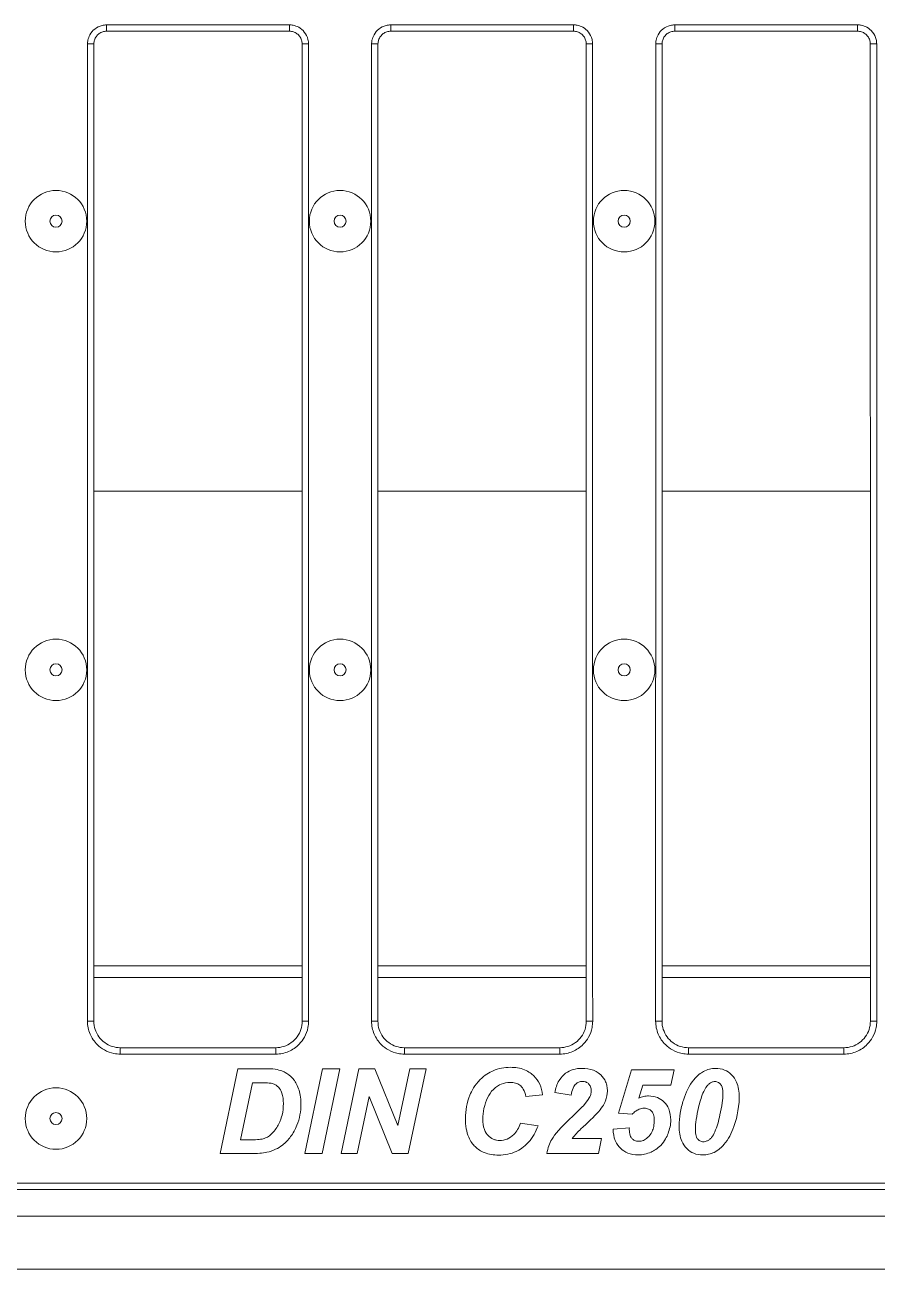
# Model space of a CAD drawing. Header units: inches. Extents: x -14 to 145, y 14 to 58.
# Drawn here: x 108.58 to 112.6, y 44.12 to 49.98 of the extents above; entities that cross this region are included whole.
import ezdxf

# ---------------------------------------------------------------- set-up
doc = ezdxf.new("R2010")
doc.units = ezdxf.units.IN
doc.header["$MEASUREMENT"] = 0
doc.layers.add('Visible (ANSI)', color=7, linetype='Continuous', lineweight=50)
doc.layers.add('Visible Narrow (ANSI)', color=7, linetype='Continuous', lineweight=35)

msp = doc.modelspace()

# ---------------------------------------------------------------- linework, layer by layer
at = {"layer": 'Visible (ANSI)', "lineweight": 0}
for p, q in [((109.82499, 49.95389), (108.96258, 49.95389)), ((111.16499, 49.95389), (110.30258, 49.95389)), ((112.50499, 49.95389), (111.64258, 49.95389)), ((109.88526, 45.49121), (108.90231, 45.49121)), ((111.22526, 45.49121), (110.24231, 45.49121)), ((112.56526, 45.49121), (111.58231, 45.49121)), ((109.76035, 45.16043), (109.02723, 45.16043)), ((111.10035, 45.16043), (110.36723, 45.16043)), ((112.44035, 45.16043), (111.70723, 45.16043)), ((109.58171, 45.06121), (109.49818, 44.66121)), ((109.68964, 45.06121), (109.58171, 45.06121)), ((109.98049, 45.06121), (109.89696, 44.66121)), ((109.97927, 44.66121), (110.06281, 45.06121)), ((110.06281, 45.06121), (109.98049, 45.06121)), ((110.15184, 45.06121), (110.0683, 44.66121)), ((110.22806, 45.06121), (110.15184, 45.06121)), ((110.3369, 44.79353), (110.22806, 45.06121)), ((110.39299, 45.06121), (110.3369, 44.79353)), ((110.38568, 44.66121), (110.46921, 45.06121)), ((110.46921, 45.06121), (110.39299, 45.06121)), ((111.43812, 45.05572), (111.37714, 44.85115)), ((111.63903, 45.05572), (111.43812, 45.05572)), ((111.6244, 44.98408), (111.63903, 45.05572)), ((109.59391, 44.72554), (109.65001, 44.99505)), ((109.65001, 44.99505), (109.69787, 44.99505)), ((111.07684, 44.94841), (111.15336, 44.93682)), ((111.47318, 44.92249), (111.49147, 44.98408)), ((111.49147, 44.98408), (111.6244, 44.98408)), ((110.14452, 44.66121), (110.20092, 44.92981)), ((110.20092, 44.92981), (110.30946, 44.66121)), ((110.93995, 44.93072), (111.01891, 44.93835)), ((111.37714, 44.85115), (111.44147, 44.84627)), ((110.99787, 44.79231), (110.91495, 44.80481)), ((111.42836, 44.78255), (111.35184, 44.77585)), ((109.63568, 44.72554), (109.59391, 44.72554)), ((111.29726, 44.73286), (111.15885, 44.73286)), ((111.28263, 44.66121), (111.29726, 44.73286)), ((109.49818, 44.66121), (109.63934, 44.66121)), ((109.89696, 44.66121), (109.97927, 44.66121)), ((110.0683, 44.66121), (110.14452, 44.66121)), ((110.30946, 44.66121), (110.38568, 44.66121)), ((111.03964, 44.66121), (111.28263, 44.66121)), ((94.70901, 44.49121), (113.35856, 44.49121)), ((140.06318, 44.36621), (44.06318, 44.36621)), ((140.06318, 44.11621), (44.06318, 44.11621))]:
    msp.add_line(p, q, dxfattribs=at)
for centre in [(108.72379, 49.05821), (110.06379, 49.05821), (111.40379, 49.05821), (108.72379, 46.94221), (110.06379, 46.94221), (111.40379, 46.94221), (108.72379, 44.82621)]:
    msp.add_circle(centre, 0.145, dxfattribs=at)
for points, knots in [([(108.90267, 49.89395), (108.90267, 49.9002), (108.90367, 49.90654), (108.90755, 49.91849), (108.91043, 49.92414), (108.91784, 49.93433), (108.92231, 49.93879), (108.93251, 49.94618), (108.93817, 49.94905), (108.95008, 49.9529), (108.95634, 49.95389), (108.96258, 49.95389)], [0, 0, 0, 0, 0.07139701, 0.07139701, 0.14279401, 0.14279401, 0.21419102, 0.21419102, 0.28558803, 0.28558803, 0.35698503, 0.35698503, 0.35698503, 0.35698503]), ([(109.82499, 49.95389), (109.83124, 49.95389), (109.83758, 49.95289), (109.84952, 49.949), (109.85517, 49.94612), (109.86535, 49.93871), (109.86981, 49.93424), (109.8772, 49.92404), (109.88007, 49.91838), (109.88392, 49.90646), (109.88491, 49.9002), (109.88491, 49.89395)], [0, 0, 0, 0, 0.07139718, 0.07139718, 0.14279436, 0.14279436, 0.21419154, 0.21419154, 0.28558872, 0.28558872, 0.3569859, 0.3569859, 0.3569859, 0.3569859]), ([(110.24267, 49.89395), (110.24267, 49.9002), (110.24367, 49.90654), (110.24755, 49.91849), (110.25043, 49.92414), (110.25784, 49.93433), (110.26231, 49.93879), (110.27251, 49.94618), (110.27817, 49.94905), (110.29008, 49.9529), (110.29634, 49.95389), (110.30258, 49.95389)], [0, 0, 0, 0, 0.07139701, 0.07139701, 0.14279401, 0.14279401, 0.21419102, 0.21419102, 0.28558803, 0.28558803, 0.35698503, 0.35698503, 0.35698503, 0.35698503]), ([(111.16499, 49.95389), (111.17124, 49.95389), (111.17758, 49.95289), (111.18952, 49.949), (111.19517, 49.94612), (111.20535, 49.93871), (111.20981, 49.93424), (111.2172, 49.92404), (111.22007, 49.91838), (111.22392, 49.90646), (111.22491, 49.9002), (111.22491, 49.89395)], [0, 0, 0, 0, 0.07139718, 0.07139718, 0.14279436, 0.14279436, 0.21419154, 0.21419154, 0.28558872, 0.28558872, 0.3569859, 0.3569859, 0.3569859, 0.3569859]), ([(111.58267, 49.89395), (111.58267, 49.9002), (111.58367, 49.90654), (111.58755, 49.91849), (111.59043, 49.92414), (111.59784, 49.93433), (111.60231, 49.93879), (111.61251, 49.94618), (111.61817, 49.94905), (111.63008, 49.9529), (111.63634, 49.95389), (111.64258, 49.95389)], [0, 0, 0, 0, 0.07139701, 0.07139701, 0.14279401, 0.14279401, 0.21419102, 0.21419102, 0.28558803, 0.28558803, 0.35698503, 0.35698503, 0.35698503, 0.35698503]), ([(112.50499, 49.95389), (112.51124, 49.95389), (112.51758, 49.95289), (112.52952, 49.949), (112.53517, 49.94612), (112.54535, 49.93871), (112.54981, 49.93424), (112.5572, 49.92404), (112.56007, 49.91838), (112.56392, 49.90646), (112.56491, 49.9002), (112.56491, 49.89395)], [0, 0, 0, 0, 0.07139718, 0.07139718, 0.14279436, 0.14279436, 0.21419154, 0.21419154, 0.28558872, 0.28558872, 0.3569859, 0.3569859, 0.3569859, 0.3569859]), ([(108.90267, 49.89395), (108.90266, 49.5867), (108.90265, 49.27946), (108.90261, 48.66497), (108.90259, 48.35772), (108.90252, 47.74323), (108.90249, 47.43598), (108.90242, 46.82149), (108.90239, 46.51425), (108.90233, 45.89976), (108.90232, 45.59251), (108.90231, 45.28527)], [-11.7060433, -11.7060433, -11.7060433, -11.7060433, -9.3648346, -9.3648346, -7.023626, -7.023626, -4.6824173, -4.6824173, -2.3412087, -2.3412087, 0, 0, 0, 0]), ([(109.88491, 49.89395), (109.88491, 49.5867), (109.88492, 49.27946), (109.88496, 48.66497), (109.88499, 48.35772), (109.88505, 47.74323), (109.88509, 47.43598), (109.88515, 46.82149), (109.88519, 46.51425), (109.88524, 45.89976), (109.88526, 45.59251), (109.88527, 45.28527)], [0, 0, 0, 0, 2.3412087, 2.3412087, 4.6824173, 4.6824173, 7.023626, 7.023626, 9.3648346, 9.3648346, 11.7060433, 11.7060433, 11.7060433, 11.7060433]), ([(110.24267, 49.89395), (110.24266, 49.5867), (110.24265, 49.27946), (110.24261, 48.66497), (110.24259, 48.35772), (110.24252, 47.74323), (110.24249, 47.43598), (110.24242, 46.82149), (110.24239, 46.51425), (110.24233, 45.89976), (110.24232, 45.59251), (110.24231, 45.28527)], [-11.7060433, -11.7060433, -11.7060433, -11.7060433, -9.3648346, -9.3648346, -7.023626, -7.023626, -4.6824173, -4.6824173, -2.3412087, -2.3412087, 0, 0, 0, 0]), ([(111.22491, 49.89395), (111.22491, 49.5867), (111.22492, 49.27946), (111.22496, 48.66497), (111.22499, 48.35772), (111.22505, 47.74323), (111.22509, 47.43598), (111.22515, 46.82149), (111.22519, 46.51425), (111.22524, 45.89976), (111.22526, 45.59251), (111.22527, 45.28527)], [0, 0, 0, 0, 2.3412087, 2.3412087, 4.6824173, 4.6824173, 7.023626, 7.023626, 9.3648346, 9.3648346, 11.7060433, 11.7060433, 11.7060433, 11.7060433]), ([(111.58267, 49.89395), (111.58266, 49.5867), (111.58265, 49.27946), (111.58261, 48.66497), (111.58259, 48.35772), (111.58252, 47.74323), (111.58249, 47.43598), (111.58242, 46.82149), (111.58239, 46.51425), (111.58233, 45.89976), (111.58232, 45.59251), (111.58231, 45.28527)], [-11.7060433, -11.7060433, -11.7060433, -11.7060433, -9.3648346, -9.3648346, -7.023626, -7.023626, -4.6824173, -4.6824173, -2.3412087, -2.3412087, 0, 0, 0, 0]), ([(112.56491, 49.89395), (112.56491, 49.5867), (112.56492, 49.27946), (112.56496, 48.66497), (112.56499, 48.35772), (112.56505, 47.74323), (112.56509, 47.43598), (112.56515, 46.82149), (112.56519, 46.51425), (112.56524, 45.89976), (112.56526, 45.59251), (112.56527, 45.28527)], [0, 0, 0, 0, 2.3412087, 2.3412087, 4.6824173, 4.6824173, 7.023626, 7.023626, 9.3648346, 9.3648346, 11.7060433, 11.7060433, 11.7060433, 11.7060433]), ([(109.02723, 45.16043), (109.01421, 45.16043), (109.00099, 45.16251), (108.97609, 45.17061), (108.96432, 45.1766), (108.94308, 45.19204), (108.93379, 45.20134), (108.91837, 45.2226), (108.91239, 45.23439), (108.90436, 45.25921), (108.90231, 45.27226), (108.90231, 45.28527)], [0, 0, 0, 0, 0.12296382, 0.12296382, 0.24592765, 0.24592765, 0.36889147, 0.36889147, 0.49185529, 0.49185529, 0.61481912, 0.61481912, 0.61481912, 0.61481912]), ([(109.88527, 45.28527), (109.88527, 45.27226), (109.88318, 45.25904), (109.87508, 45.23416), (109.86908, 45.22239), (109.85363, 45.20117), (109.84432, 45.19188), (109.82304, 45.17648), (109.81124, 45.17051), (109.78642, 45.16248), (109.77337, 45.16043), (109.76035, 45.16043)], [0, 0, 0, 0, 0.12296441, 0.12296441, 0.24592882, 0.24592882, 0.36889323, 0.36889323, 0.49185764, 0.49185764, 0.61482205, 0.61482205, 0.61482205, 0.61482205]), ([(110.36723, 45.16043), (110.35421, 45.16043), (110.34099, 45.16251), (110.31609, 45.17061), (110.30432, 45.1766), (110.28308, 45.19204), (110.27379, 45.20134), (110.25837, 45.2226), (110.25239, 45.23439), (110.24436, 45.25921), (110.24231, 45.27226), (110.24231, 45.28527)], [0, 0, 0, 0, 0.12296382, 0.12296382, 0.24592765, 0.24592765, 0.36889147, 0.36889147, 0.49185529, 0.49185529, 0.61481912, 0.61481912, 0.61481912, 0.61481912]), ([(111.22527, 45.28527), (111.22527, 45.27226), (111.22318, 45.25904), (111.21508, 45.23416), (111.20908, 45.22239), (111.19363, 45.20117), (111.18432, 45.19188), (111.16304, 45.17648), (111.15124, 45.17051), (111.12642, 45.16248), (111.11337, 45.16043), (111.10035, 45.16043)], [0, 0, 0, 0, 0.12296441, 0.12296441, 0.24592882, 0.24592882, 0.36889323, 0.36889323, 0.49185764, 0.49185764, 0.61482205, 0.61482205, 0.61482205, 0.61482205]), ([(111.70723, 45.16043), (111.69421, 45.16043), (111.68099, 45.16251), (111.65609, 45.17061), (111.64432, 45.1766), (111.62308, 45.19204), (111.61379, 45.20134), (111.59837, 45.2226), (111.59239, 45.23439), (111.58436, 45.25921), (111.58231, 45.27226), (111.58231, 45.28527)], [0, 0, 0, 0, 0.12296382, 0.12296382, 0.24592765, 0.24592765, 0.36889147, 0.36889147, 0.49185529, 0.49185529, 0.61481912, 0.61481912, 0.61481912, 0.61481912]), ([(112.56527, 45.28527), (112.56527, 45.27226), (112.56318, 45.25904), (112.55508, 45.23416), (112.54908, 45.22239), (112.53363, 45.20117), (112.52432, 45.19188), (112.50304, 45.17648), (112.49124, 45.17051), (112.46642, 45.16248), (112.45337, 45.16043), (112.44035, 45.16043)], [0, 0, 0, 0, 0.12296441, 0.12296441, 0.24592882, 0.24592882, 0.36889323, 0.36889323, 0.49185764, 0.49185764, 0.61482205, 0.61482205, 0.61482205, 0.61482205]), ([(110.86677, 45.06792), (110.85281, 45.06792), (110.83896, 45.06661), (110.81182, 45.06112), (110.79879, 45.05703), (110.76783, 45.0437), (110.74519, 45.03089), (110.69833, 44.98406), (110.68409, 44.95541), (110.66162, 44.90135), (110.65519, 44.86442), (110.65519, 44.82646)], [-0.75191843, -0.75191843, -0.75191843, -0.75191843, -0.66233958, -0.66233958, -0.57426134, -0.57426134, -0.44607059, -0.44607059, -0.28930796, -0.28930796, 0, 0, 0, 0]), ([(111.01891, 44.93835), (111.0169, 44.95556), (111.01271, 44.97243), (110.99874, 45.00291), (110.98964, 45.01599), (110.96883, 45.03647), (110.95489, 45.04775), (110.91268, 45.06467), (110.8897, 45.06792), (110.86677, 45.06792)], [-0.78876512, -0.78876512, -0.78876512, -0.78876512, -0.56001965, -0.56001965, -0.34629958, -0.34629958, -0.17466435, -0.17466435, 0, 0, 0, 0]), ([(109.74726, 45.05999), (109.74195, 45.06051), (109.7332, 45.06077), (109.71501, 45.06115), (109.70114, 45.06121), (109.68964, 45.06121)], [-0.13748309, -0.13748309, -0.13748309, -0.13748309, -0.08764678, -0.08764678, 0, 0, 0, 0]), ([(109.87897, 44.89536), (109.87897, 44.92733), (109.87368, 44.94994), (109.86051, 44.98867), (109.85047, 45.00333), (109.82823, 45.02975), (109.8142, 45.03869), (109.79368, 45.04952), (109.77585, 45.05685), (109.74726, 45.05999)], [-0.62749456, -0.62749456, -0.62749456, -0.62749456, -0.53836495, -0.53836495, -0.41401255, -0.41401255, -0.21917992, -0.21917992, 0, 0, 0, 0]), ([(111.20488, 45.06304), (111.19069, 45.06304), (111.17657, 45.06132), (111.15025, 45.05335), (111.13848, 45.04754), (111.11825, 45.03272), (111.10678, 45.0223), (111.08626, 44.98825), (111.08015, 44.96849), (111.07684, 44.94841)], [-0.64733258, -0.64733258, -0.64733258, -0.64733258, -0.46941212, -0.46941212, -0.30272547, -0.30272547, -0.15507663, -0.15507663, 0, 0, 0, 0]), ([(111.3247, 44.95572), (111.3247, 44.96338), (111.32406, 44.97101), (111.32125, 44.98563), (111.31919, 44.99253), (111.31109, 45.01156), (111.30346, 45.02236), (111.28755, 45.03788), (111.27678, 45.04696), (111.24232, 45.06054), (111.22347, 45.06304), (111.20488, 45.06304)], [-0.73524977, -0.73524977, -0.73524977, -0.73524977, -0.6128752, -0.6128752, -0.49718361, -0.49718361, -0.28207242, -0.28207242, -0.14164778, -0.14164778, 0, 0, 0, 0]), ([(111.83537, 45.06304), (111.82545, 45.06304), (111.81566, 45.06187), (111.79639, 45.05696), (111.7872, 45.05329), (111.76532, 45.04142), (111.74882, 45.02968), (111.71102, 44.98313), (111.69533, 44.94931), (111.68354, 44.91365)], [-0.80104317, -0.80104317, -0.80104317, -0.80104317, -0.65427442, -0.65427442, -0.5070195, -0.5070195, -0.28617359, -0.28617359, 0, 0, 0, 0]), ([(111.94635, 44.92554), (111.94635, 44.93868), (111.94545, 44.95202), (111.94122, 44.97626), (111.93819, 44.98741), (111.92872, 45.00972), (111.92128, 45.02225), (111.89991, 45.04305), (111.88937, 45.0502), (111.86403, 45.06068), (111.84986, 45.06304), (111.83537, 45.06304)], [-0.58537649, -0.58537649, -0.58537649, -0.58537649, -0.45298498, -0.45298498, -0.33760489, -0.33760489, -0.20897055, -0.20897055, -0.11037482, -0.11037482, 0, 0, 0, 0]), ([(109.69787, 44.99505), (109.70773, 44.99505), (109.71881, 44.99478), (109.73558, 44.99317), (109.7429, 44.99207), (109.74848, 44.99017)], [-0.10891938, -0.10891938, -0.10891938, -0.10891938, -0.04492142, -0.04492142, 0, 0, 0, 0]), ([(109.74848, 44.99017), (109.75342, 44.98845), (109.75804, 44.98609), (109.76687, 44.98), (109.77092, 44.9763), (109.77982, 44.96624), (109.78545, 44.95885), (109.79466, 44.93199), (109.79635, 44.9149), (109.79635, 44.8978)], [-0.39515849, -0.39515849, -0.39515849, -0.39515849, -0.32090292, -0.32090292, -0.2430374, -0.2430374, -0.13029138, -0.13029138, 0, 0, 0, 0]), ([(110.73659, 44.82341), (110.73659, 44.84043), (110.73859, 44.85725), (110.74681, 44.89291), (110.75336, 44.9105), (110.76671, 44.9384), (110.77554, 44.95222), (110.80036, 44.97738), (110.81411, 44.98452), (110.83716, 44.99416), (110.85078, 44.99688), (110.86495, 44.99688)], [-0.37853461, -0.37853461, -0.37853461, -0.37853461, -0.3232242, -0.3232242, -0.25962775, -0.25962775, -0.19040325, -0.19040325, -0.10794951, -0.10794951, 0, 0, 0, 0]), ([(110.86495, 44.99688), (110.87359, 44.99688), (110.88233, 44.99597), (110.89843, 44.99146), (110.90568, 44.9881), (110.91702, 44.97964), (110.9227, 44.97425), (110.93407, 44.95496), (110.93774, 44.94268), (110.93995, 44.93072)], [-0.38470406, -0.38470406, -0.38470406, -0.38470406, -0.2738724, -0.2738724, -0.17035889, -0.17035889, -0.09263443, -0.09263443, 0, 0, 0, 0]), ([(111.15336, 44.93682), (111.15545, 44.94781), (111.15848, 44.95984), (111.16772, 44.9809), (111.17243, 44.98607), (111.17978, 44.99302), (111.18447, 44.99624), (111.19519, 45.00072), (111.20085, 45.00176), (111.20671, 45.00176)], [-0.15343428, -0.15343428, -0.15343428, -0.15343428, -0.12170264, -0.12170264, -0.08844007, -0.08844007, -0.04466522, -0.04466522, 0, 0, 0, 0]), ([(111.20671, 45.00176), (111.21245, 45.00176), (111.21807, 45.00084), (111.22822, 44.99665), (111.23247, 44.99372), (111.23934, 44.98683), (111.24275, 44.98244), (111.24779, 44.96998), (111.24879, 44.96317), (111.24879, 44.95633)], [-0.22593649, -0.22593649, -0.22593649, -0.22593649, -0.16147631, -0.16147631, -0.10243928, -0.10243928, -0.05205867, -0.05205867, 0, 0, 0, 0]), ([(111.24879, 44.95633), (111.24879, 44.95187), (111.2481, 44.9474), (111.2457, 44.93801), (111.24381, 44.93302), (111.23931, 44.92327), (111.23352, 44.91168), (111.21556, 44.89139)], [-0.56857081, -0.56857081, -0.56857081, -0.56857081, -0.40165205, -0.40165205, -0.20648821, -0.20648821, 0, 0, 0, 0]), ([(111.28263, 44.85816), (111.30364, 44.88258), (111.3119, 44.90027), (111.32156, 44.92509), (111.3247, 44.94015), (111.3247, 44.95572)], [-0.20296382, -0.20296382, -0.20296382, -0.20296382, -0.11867899, -0.11867899, 0, 0, 0, 0]), ([(111.75458, 44.87859), (111.7598, 44.90048), (111.76668, 44.92455), (111.7807, 44.95744), (111.7874, 44.97046), (111.79574, 44.98072)], [-0.27352986, -0.27352986, -0.27352986, -0.27352986, -0.10081703, -0.10081703, 0, 0, 0, 0]), ([(111.79574, 44.98072), (111.79871, 44.98444), (111.80203, 44.98791), (111.80908, 44.99354), (111.81271, 44.99578), (111.82166, 44.99952), (111.82689, 45.00054), (111.83232, 45.00054)], [-0.11017463, -0.11017463, -0.11017463, -0.11017463, -0.0739419, -0.0739419, -0.0414132, -0.0414132, 0, 0, 0, 0]), ([(111.83232, 45.00054), (111.83511, 45.00054), (111.83788, 45.00026), (111.84319, 44.99901), (111.84567, 44.99809), (111.85215, 44.99469), (111.85565, 44.99169), (111.86063, 44.98571), (111.86373, 44.98146), (111.86889, 44.9647), (111.86982, 44.95426), (111.86982, 44.94383)], [-0.37722901, -0.37722901, -0.37722901, -0.37722901, -0.31450294, -0.31450294, -0.25446947, -0.25446947, -0.14989323, -0.14989323, -0.07944004, -0.07944004, 0, 0, 0, 0]), ([(109.79635, 44.8978), (109.79635, 44.87903), (109.79459, 44.86009), (109.78829, 44.83387), (109.78364, 44.81672), (109.76337, 44.77945), (109.75243, 44.7644), (109.73873, 44.75207)], [-0.74264142, -0.74264142, -0.74264142, -0.74264142, -0.32336071, -0.32336071, -0.14053862, -0.14053862, 0, 0, 0, 0]), ([(109.79208, 44.70115), (109.80676, 44.7126), (109.81947, 44.72608), (109.84171, 44.75631), (109.85253, 44.77496), (109.87364, 44.82642), (109.87897, 44.86068), (109.87897, 44.89536)], [-0.58073001, -0.58073001, -0.58073001, -0.58073001, -0.42374797, -0.42374797, -0.26426676, -0.26426676, 0, 0, 0, 0]), ([(111.21556, 44.89139), (111.21076, 44.88619), (111.20217, 44.8776), (111.18725, 44.86277), (111.17492, 44.85075), (111.16464, 44.84078)], [-0.15892489, -0.15892489, -0.15892489, -0.15892489, -0.10909039, -0.10909039, 0, 0, 0, 0]), ([(111.51891, 44.93286), (111.51124, 44.93286), (111.50367, 44.93196), (111.48827, 44.92847), (111.48059, 44.92581), (111.47318, 44.92249)], [-0.12028846, -0.12028846, -0.12028846, -0.12028846, -0.06188961, -0.06188961, 0, 0, 0, 0]), ([(111.62348, 44.81944), (111.62348, 44.83733), (111.62085, 44.85526), (111.60864, 44.88421), (111.60126, 44.89509), (111.58258, 44.9134), (111.57234, 44.92031), (111.54742, 44.93057), (111.53329, 44.93286), (111.51891, 44.93286)], [-0.44593403, -0.44593403, -0.44593403, -0.44593403, -0.30888902, -0.30888902, -0.2053663, -0.2053663, -0.10960919, -0.10960919, 0, 0, 0, 0]), ([(111.68354, 44.91365), (111.67691, 44.89354), (111.67171, 44.87303), (111.66486, 44.83203), (111.66312, 44.81178), (111.66312, 44.79139)], [-0.31669286, -0.31669286, -0.31669286, -0.31669286, -0.15533989, -0.15533989, 0, 0, 0, 0]), ([(111.7747, 44.6545), (111.78396, 44.6545), (111.79311, 44.6555), (111.81109, 44.65968), (111.81968, 44.66279), (111.84964, 44.67762), (111.86515, 44.69313), (111.89547, 44.72805), (111.91033, 44.75795), (111.93, 44.81336), (111.94635, 44.8658), (111.94635, 44.92554)], [-1.4242036, -1.4242036, -1.4242036, -1.4242036, -1.3321793, -1.3321793, -1.2407427, -1.2407427, -0.9998275, -0.9998275, -0.455194, -0.455194, 0, 0, 0, 0]), ([(111.86982, 44.94383), (111.86982, 44.9297), (111.86828, 44.91435), (111.8637, 44.88174), (111.85988, 44.86219), (111.8558, 44.84383)], [-0.25057903, -0.25057903, -0.25057903, -0.25057903, -0.14332456, -0.14332456, 0, 0, 0, 0]), ([(111.16464, 44.84078), (111.09831, 44.7782), (111.07758, 44.75408), (111.05244, 44.70979), (111.0433, 44.68849), (111.03964, 44.66121)], [-0.53326431, -0.53326431, -0.53326431, -0.53326431, -0.2097277, -0.2097277, 0, 0, 0, 0]), ([(111.15885, 44.73286), (111.17258, 44.7504), (111.18473, 44.7626), (111.2289, 44.80495), (111.26313, 44.83573), (111.28263, 44.85816)], [-0.34306428, -0.34306428, -0.34306428, -0.34306428, -0.22648334, -0.22648334, 0, 0, 0, 0]), ([(111.44147, 44.84627), (111.44636, 44.8515), (111.4517, 44.85639), (111.46268, 44.86436), (111.46823, 44.86758), (111.48205, 44.87325), (111.49026, 44.87493), (111.49879, 44.87493)], [-0.1683891, -0.1683891, -0.1683891, -0.1683891, -0.11381482, -0.11381482, -0.06501332, -0.06501332, 0, 0, 0, 0]), ([(111.49879, 44.87493), (111.50243, 44.87493), (111.50606, 44.87462), (111.51295, 44.87325), (111.51616, 44.87224), (111.52431, 44.86854), (111.52872, 44.8653), (111.53494, 44.8586), (111.5387, 44.85394), (111.5447, 44.83751), (111.54574, 44.82795), (111.54574, 44.81883)], [-0.35706424, -0.35706424, -0.35706424, -0.35706424, -0.29233155, -0.29233155, -0.23215108, -0.23215108, -0.13310263, -0.13310263, -0.06946942, -0.06946942, 0, 0, 0, 0]), ([(111.73995, 44.77554), (111.73995, 44.79055), (111.7415, 44.80644), (111.7463, 44.84027), (111.75025, 44.85992), (111.75458, 44.87859)], [-0.26011247, -0.26011247, -0.26011247, -0.26011247, -0.14606557, -0.14606557, 0, 0, 0, 0]), ([(111.8558, 44.84383), (111.84966, 44.81573), (111.84177, 44.78664), (111.8276, 44.75487), (111.82231, 44.74489), (111.81586, 44.73713)], [-0.26625222, -0.26625222, -0.26625222, -0.26625222, -0.07691253, -0.07691253, 0, 0, 0, 0]), ([(110.65519, 44.82646), (110.65519, 44.81045), (110.65631, 44.79423), (110.66155, 44.76462), (110.66531, 44.75097), (110.67937, 44.71799), (110.69026, 44.70406), (110.71314, 44.68158), (110.72772, 44.67219), (110.76541, 44.65711), (110.7884, 44.65389), (110.81129, 44.65389)], [-0.56966719, -0.56966719, -0.56966719, -0.56966719, -0.48924049, -0.48924049, -0.41861105, -0.41861105, -0.30913381, -0.30913381, -0.17441015, -0.17441015, 0, 0, 0, 0]), ([(110.81677, 44.7228), (110.81144, 44.7228), (110.80614, 44.72328), (110.79589, 44.72534), (110.79103, 44.72687), (110.77708, 44.73302), (110.76905, 44.73898), (110.75625, 44.75244), (110.74949, 44.76128), (110.73859, 44.79011), (110.73659, 44.80704), (110.73659, 44.82341)], [-0.50231089, -0.50231089, -0.50231089, -0.50231089, -0.43292518, -0.43292518, -0.36630807, -0.36630807, -0.23456838, -0.23456838, -0.12473251, -0.12473251, 0, 0, 0, 0]), ([(110.81129, 44.65389), (110.82607, 44.65389), (110.84078, 44.65526), (110.869, 44.66122), (110.88228, 44.6656), (110.90949, 44.67837), (110.93156, 44.69093), (110.9732, 44.73724), (110.98761, 44.76395), (110.99787, 44.79231)], [-0.91551969, -0.91551969, -0.91551969, -0.91551969, -0.68951287, -0.68951287, -0.47440994, -0.47440994, -0.22984429, -0.22984429, 0, 0, 0, 0]), ([(110.91495, 44.80481), (110.9115, 44.79416), (110.9071, 44.78372), (110.89639, 44.76538), (110.89036, 44.75738), (110.87386, 44.74133), (110.86301, 44.73435), (110.84083, 44.72508), (110.82903, 44.7228), (110.81677, 44.7228)], [-0.32999783, -0.32999783, -0.32999783, -0.32999783, -0.25255758, -0.25255758, -0.18314163, -0.18314163, -0.09337832, -0.09337832, 0, 0, 0, 0]), ([(111.35184, 44.77585), (111.35204, 44.75747), (111.35491, 44.73914), (111.36913, 44.70516), (111.37871, 44.69383), (111.39622, 44.67659), (111.40783, 44.66879), (111.43633, 44.65709), (111.45265, 44.6545), (111.46921, 44.6545)], [-0.39179508, -0.39179508, -0.39179508, -0.39179508, -0.31340445, -0.31340445, -0.23472382, -0.23472382, -0.12621372, -0.12621372, 0, 0, 0, 0]), ([(111.42806, 44.77432), (111.42806, 44.77541), (111.42809, 44.77667), (111.42819, 44.77931), (111.42827, 44.781), (111.42836, 44.78255)], [-0.020102758, -0.020102758, -0.020102758, -0.020102758, -0.011879373, -0.011879373, 0, 0, 0, 0]), ([(111.47257, 44.71883), (111.46922, 44.71883), (111.46589, 44.71913), (111.45953, 44.72044), (111.45655, 44.72139), (111.44878, 44.72498), (111.44453, 44.7282), (111.43857, 44.73469), (111.4349, 44.73925), (111.42905, 44.75567), (111.42806, 44.76525), (111.42806, 44.77432)], [-0.35462649, -0.35462649, -0.35462649, -0.35462649, -0.29224773, -0.29224773, -0.23360299, -0.23360299, -0.13259065, -0.13259065, -0.06911371, -0.06911371, 0, 0, 0, 0]), ([(111.46921, 44.6545), (111.47978, 44.6545), (111.49022, 44.65563), (111.51098, 44.66024), (111.52105, 44.6637), (111.54517, 44.67479), (111.56139, 44.68461), (111.59551, 44.71992), (111.60557, 44.74199), (111.61905, 44.77578), (111.62348, 44.79721), (111.62348, 44.81944)], [-0.47127014, -0.47127014, -0.47127014, -0.47127014, -0.4160229, -0.4160229, -0.36004779, -0.36004779, -0.27720728, -0.27720728, -0.16940122, -0.16940122, 0, 0, 0, 0]), ([(111.54574, 44.81883), (111.54574, 44.80904), (111.545, 44.79914), (111.54154, 44.78102), (111.53905, 44.77269), (111.52927, 44.75148), (111.5214, 44.74284), (111.5086, 44.73108), (111.50186, 44.7264), (111.48737, 44.72031), (111.48012, 44.71883), (111.47257, 44.71883)], [-0.27823294, -0.27823294, -0.27823294, -0.27823294, -0.23141942, -0.23141942, -0.1900644, -0.1900644, -0.11977718, -0.11977718, -0.05754173, -0.05754173, 0, 0, 0, 0]), ([(111.66312, 44.79139), (111.66312, 44.77846), (111.66401, 44.76535), (111.66821, 44.74146), (111.67122, 44.73046), (111.68091, 44.70765), (111.68853, 44.69529), (111.70973, 44.67468), (111.72037, 44.66745), (111.74591, 44.65689), (111.76014, 44.6545), (111.7747, 44.6545)], [-0.56261534, -0.56261534, -0.56261534, -0.56261534, -0.44186951, -0.44186951, -0.33618746, -0.33618746, -0.2105519, -0.2105519, -0.11095338, -0.11095338, 0, 0, 0, 0]), ([(111.77714, 44.717), (111.77428, 44.717), (111.77143, 44.7173), (111.76599, 44.71861), (111.76346, 44.71957), (111.757, 44.72306), (111.75358, 44.72609), (111.74901, 44.73171), (111.74597, 44.73583), (111.74084, 44.75334), (111.73995, 44.76451), (111.73995, 44.77554)], [-0.44383606, -0.44383606, -0.44383606, -0.44383606, -0.3635676, -0.3635676, -0.28698239, -0.28698239, -0.1577647, -0.1577647, -0.08402588, -0.08402588, 0, 0, 0, 0]), ([(109.73873, 44.75207), (109.73323, 44.74716), (109.72729, 44.74282), (109.71253, 44.73457), (109.70558, 44.73235), (109.68699, 44.72718), (109.66397, 44.72554), (109.63568, 44.72554)], [-0.32712756, -0.32712756, -0.32712756, -0.32712756, -0.27851236, -0.27851236, -0.21561194, -0.21561194, 0, 0, 0, 0]), ([(111.81586, 44.73713), (111.81272, 44.73343), (111.80925, 44.72998), (111.80194, 44.72435), (111.7982, 44.72209), (111.78871, 44.71812), (111.78304, 44.717), (111.77714, 44.717)], [-0.11527339, -0.11527339, -0.11527339, -0.11527339, -0.07831108, -0.07831108, -0.04494996, -0.04494996, 0, 0, 0, 0]), ([(109.63934, 44.66121), (109.65435, 44.66121), (109.6706, 44.66158), (109.69603, 44.66354), (109.70806, 44.6649), (109.7183, 44.66731)], [-0.19548033, -0.19548033, -0.19548033, -0.19548033, -0.08018702, -0.08018702, 0, 0, 0, 0]), ([(109.7183, 44.66731), (109.73232, 44.67063), (109.7462, 44.6751), (109.771, 44.68647), (109.78207, 44.69306), (109.79208, 44.70115)], [-0.20790015, -0.20790015, -0.20790015, -0.20790015, -0.098065, -0.098065, 0, 0, 0, 0])]:
    msp.add_open_spline(points, degree=3, knots=knots, dxfattribs=at)
at = {"layer": 'Visible Narrow (ANSI)', "lineweight": 0}
for p, q in [((108.96258, 49.98389), (109.82499, 49.98389)), ((108.96258, 49.95389), (108.96258, 49.98389)), ((109.82499, 49.95389), (109.82499, 49.98389)), ((110.30258, 49.98389), (111.16499, 49.98389)), ((110.30258, 49.95389), (110.30258, 49.98389)), ((111.16499, 49.95389), (111.16499, 49.98389)), ((111.64258, 49.98389), (112.50499, 49.98389)), ((111.64258, 49.95389), (111.64258, 49.98389)), ((112.50499, 49.95389), (112.50499, 49.98389)), ((108.90267, 49.89395), (108.87267, 49.89395)), ((109.91491, 49.89395), (109.88491, 49.89395)), ((110.24267, 49.89395), (110.21267, 49.89395)), ((111.25491, 49.89395), (111.22491, 49.89395)), ((111.58267, 49.89395), (111.55267, 49.89395)), ((112.59491, 49.89395), (112.56491, 49.89395)), ((109.88505, 47.78477), (108.90253, 47.78477)), ((111.22505, 47.78477), (110.24253, 47.78477)), ((112.56505, 47.78477), (111.58253, 47.78477)), ((109.88526, 45.54693), (108.90232, 45.54693)), ((111.22526, 45.54693), (110.24232, 45.54693)), ((112.56526, 45.54693), (111.58232, 45.54693)), ((108.90231, 45.28527), (108.87231, 45.28527)), ((109.88527, 45.28527), (109.91527, 45.28527)), ((110.24231, 45.28527), (110.21231, 45.28527)), ((111.22527, 45.28527), (111.25527, 45.28527)), ((111.58231, 45.28527), (111.55231, 45.28527)), ((112.56527, 45.28527), (112.59527, 45.28527)), ((109.02723, 45.16043), (109.02723, 45.13043)), ((109.76035, 45.13043), (109.02723, 45.13043)), ((109.76035, 45.16043), (109.76035, 45.13043)), ((110.36723, 45.16043), (110.36723, 45.13043)), ((111.10035, 45.13043), (110.36723, 45.13043)), ((111.10035, 45.16043), (111.10035, 45.13043)), ((111.70723, 45.16043), (111.70723, 45.13043)), ((112.44035, 45.13043), (111.70723, 45.13043)), ((112.44035, 45.16043), (112.44035, 45.13043)), ((94.71346, 44.52121), (113.35411, 44.52121))]:
    msp.add_line(p, q, dxfattribs=at)
for centre in [(108.72379, 49.05821), (110.06379, 49.05821), (111.40379, 49.05821), (108.72379, 46.94221), (110.06379, 46.94221), (111.40379, 46.94221), (108.72379, 44.82621)]:
    msp.add_circle(centre, 0.02838, dxfattribs=at)
for points, knots in [([(108.87267, 49.89395), (108.87267, 49.89976), (108.87324, 49.90562), (108.87619, 49.92059), (108.87942, 49.92942), (108.88962, 49.9478), (108.89723, 49.95683), (108.91655, 49.97233), (108.92859, 49.97823), (108.94823, 49.98303), (108.95542, 49.98389), (108.96258, 49.98389)], [0, 0, 0, 0, 0.04427123, 0.04427123, 0.1151052, 0.1151052, 0.20317467, 0.20317467, 0.30236545, 0.30236545, 0.35698503, 0.35698503, 0.35698503, 0.35698503]), ([(109.82499, 49.98389), (109.83079, 49.98389), (109.83665, 49.98332), (109.85161, 49.98037), (109.86043, 49.97714), (109.8788, 49.96696), (109.88782, 49.95935), (109.90332, 49.94004), (109.90922, 49.92802), (109.91404, 49.90836), (109.91491, 49.90114), (109.91491, 49.89395)], [0, 0, 0, 0, 0.04423505, 0.04423505, 0.11501112, 0.11501112, 0.20301749, 0.20301749, 0.30215547, 0.30215547, 0.3569859, 0.3569859, 0.3569859, 0.3569859]), ([(110.21267, 49.89395), (110.21267, 49.89976), (110.21324, 49.90562), (110.21619, 49.92059), (110.21942, 49.92942), (110.22962, 49.9478), (110.23723, 49.95683), (110.25655, 49.97233), (110.26859, 49.97823), (110.28823, 49.98303), (110.29542, 49.98389), (110.30258, 49.98389)], [0, 0, 0, 0, 0.04427123, 0.04427123, 0.1151052, 0.1151052, 0.20317467, 0.20317467, 0.30236545, 0.30236545, 0.35698503, 0.35698503, 0.35698503, 0.35698503]), ([(111.16499, 49.98389), (111.17079, 49.98389), (111.17665, 49.98332), (111.19161, 49.98037), (111.20043, 49.97714), (111.2188, 49.96696), (111.22782, 49.95935), (111.24332, 49.94004), (111.24922, 49.92802), (111.25404, 49.90836), (111.25491, 49.90114), (111.25491, 49.89395)], [0, 0, 0, 0, 0.04423505, 0.04423505, 0.11501112, 0.11501112, 0.20301749, 0.20301749, 0.30215547, 0.30215547, 0.3569859, 0.3569859, 0.3569859, 0.3569859]), ([(111.55267, 49.89395), (111.55267, 49.89976), (111.55324, 49.90562), (111.55619, 49.92059), (111.55942, 49.92942), (111.56962, 49.9478), (111.57723, 49.95683), (111.59655, 49.97233), (111.60859, 49.97823), (111.62823, 49.98303), (111.63542, 49.98389), (111.64258, 49.98389)], [0, 0, 0, 0, 0.04427123, 0.04427123, 0.1151052, 0.1151052, 0.20317467, 0.20317467, 0.30236545, 0.30236545, 0.35698503, 0.35698503, 0.35698503, 0.35698503]), ([(112.50499, 49.98389), (112.51079, 49.98389), (112.51665, 49.98332), (112.53161, 49.98037), (112.54043, 49.97714), (112.5588, 49.96696), (112.56782, 49.95935), (112.58332, 49.94004), (112.58922, 49.92802), (112.59404, 49.90836), (112.59491, 49.90114), (112.59491, 49.89395)], [0, 0, 0, 0, 0.04423505, 0.04423505, 0.11501112, 0.11501112, 0.20301749, 0.20301749, 0.30215547, 0.30215547, 0.3569859, 0.3569859, 0.3569859, 0.3569859]), ([(108.87231, 45.28527), (108.87233, 46.05338), (108.87242, 46.8215), (108.87259, 48.35772), (108.87266, 49.12584), (108.87267, 49.89395)], [0, 0, 0, 0, 5.8530216, 5.8530216, 11.7060433, 11.7060433, 11.7060433, 11.7060433]), ([(109.91491, 49.89395), (109.91491, 49.50989), (109.91493, 49.12584), (109.91499, 48.35772), (109.91502, 47.97367), (109.91507, 47.58961), (109.9151, 47.29093), (109.91514, 46.99224), (109.91522, 46.22413), (109.91525, 45.7547), (109.91527, 45.28527)], [0, 0, 0, 0, 2.9265108, 2.9265108, 5.8530216, 5.8530216, 5.8530216, 8.1289838, 8.1289838, 11.7060433, 11.7060433, 11.7060433, 11.7060433]), ([(110.21231, 45.28527), (110.21233, 46.05338), (110.21242, 46.8215), (110.21259, 48.35772), (110.21266, 49.12584), (110.21267, 49.89395)], [0, 0, 0, 0, 5.8530216, 5.8530216, 11.7060433, 11.7060433, 11.7060433, 11.7060433]), ([(111.25491, 49.89395), (111.25491, 49.50989), (111.25493, 49.12584), (111.25499, 48.35772), (111.25502, 47.97367), (111.25507, 47.58961), (111.2551, 47.29093), (111.25514, 46.99224), (111.25522, 46.22413), (111.25525, 45.7547), (111.25527, 45.28527)], [0, 0, 0, 0, 2.9265108, 2.9265108, 5.8530216, 5.8530216, 5.8530216, 8.1289838, 8.1289838, 11.7060433, 11.7060433, 11.7060433, 11.7060433]), ([(111.55231, 45.28527), (111.55233, 46.05338), (111.55242, 46.8215), (111.55259, 48.35772), (111.55266, 49.12584), (111.55267, 49.89395)], [0, 0, 0, 0, 5.8530216, 5.8530216, 11.7060433, 11.7060433, 11.7060433, 11.7060433]), ([(112.59491, 49.89395), (112.59491, 49.50989), (112.59493, 49.12584), (112.59499, 48.35772), (112.59502, 47.97367), (112.59507, 47.58961), (112.5951, 47.29093), (112.59514, 46.99224), (112.59522, 46.22413), (112.59525, 45.7547), (112.59527, 45.28527)], [0, 0, 0, 0, 2.9265108, 2.9265108, 5.8530216, 5.8530216, 5.8530216, 8.1289838, 8.1289838, 11.7060433, 11.7060433, 11.7060433, 11.7060433]), ([(109.02723, 45.13043), (109.01722, 45.13043), (109.00711, 45.13141), (108.98133, 45.13649), (108.96611, 45.14206), (108.93968, 45.15673), (108.92825, 45.16531), (108.90411, 45.18916), (108.89246, 45.20629), (108.87655, 45.24373), (108.87231, 45.26455), (108.87231, 45.28527)], [0, 0, 0, 0, 0.07627851, 0.07627851, 0.19832414, 0.19832414, 0.30481834, 0.30481834, 0.45691444, 0.45691444, 0.61481912, 0.61481912, 0.61481912, 0.61481912]), ([(109.91527, 45.28527), (109.91527, 45.27528), (109.91429, 45.26519), (109.90921, 45.23945), (109.90366, 45.22425), (109.88901, 45.19785), (109.88044, 45.18642), (109.8566, 45.16228), (109.83946, 45.15064), (109.80198, 45.13468), (109.78112, 45.13043), (109.76035, 45.13043)], [0, 0, 0, 0, 0.07615718, 0.07615718, 0.19800867, 0.19800867, 0.30442519, 0.30442519, 0.4565492, 0.4565492, 0.61482205, 0.61482205, 0.61482205, 0.61482205]), ([(110.36723, 45.13043), (110.35722, 45.13043), (110.34711, 45.13141), (110.32133, 45.13649), (110.30611, 45.14206), (110.27968, 45.15673), (110.26825, 45.16531), (110.24411, 45.18916), (110.23246, 45.20629), (110.21655, 45.24373), (110.21231, 45.26455), (110.21231, 45.28527)], [0, 0, 0, 0, 0.07627851, 0.07627851, 0.19832414, 0.19832414, 0.30481834, 0.30481834, 0.45691444, 0.45691444, 0.61481912, 0.61481912, 0.61481912, 0.61481912]), ([(111.25527, 45.28527), (111.25527, 45.27528), (111.25429, 45.26519), (111.24921, 45.23945), (111.24366, 45.22425), (111.22901, 45.19785), (111.22044, 45.18642), (111.1966, 45.16228), (111.17946, 45.15064), (111.14198, 45.13468), (111.12112, 45.13043), (111.10035, 45.13043)], [0, 0, 0, 0, 0.07615718, 0.07615718, 0.19800867, 0.19800867, 0.30442519, 0.30442519, 0.4565492, 0.4565492, 0.61482205, 0.61482205, 0.61482205, 0.61482205]), ([(111.70723, 45.13043), (111.69722, 45.13043), (111.68711, 45.13141), (111.66133, 45.13649), (111.64611, 45.14206), (111.61968, 45.15673), (111.60825, 45.16531), (111.58411, 45.18916), (111.57246, 45.20629), (111.55655, 45.24373), (111.55231, 45.26455), (111.55231, 45.28527)], [0, 0, 0, 0, 0.07627851, 0.07627851, 0.19832414, 0.19832414, 0.30481834, 0.30481834, 0.45691444, 0.45691444, 0.61481912, 0.61481912, 0.61481912, 0.61481912]), ([(112.59527, 45.28527), (112.59527, 45.27528), (112.59429, 45.26519), (112.58921, 45.23945), (112.58366, 45.22425), (112.56901, 45.19785), (112.56044, 45.18642), (112.5366, 45.16228), (112.51946, 45.15064), (112.48198, 45.13468), (112.46112, 45.13043), (112.44035, 45.13043)], [0, 0, 0, 0, 0.07615718, 0.07615718, 0.19800867, 0.19800867, 0.30442519, 0.30442519, 0.4565492, 0.4565492, 0.61482205, 0.61482205, 0.61482205, 0.61482205])]:
    msp.add_open_spline(points, degree=3, knots=knots, dxfattribs=at)

doc.saveas('drawing.dxf')
